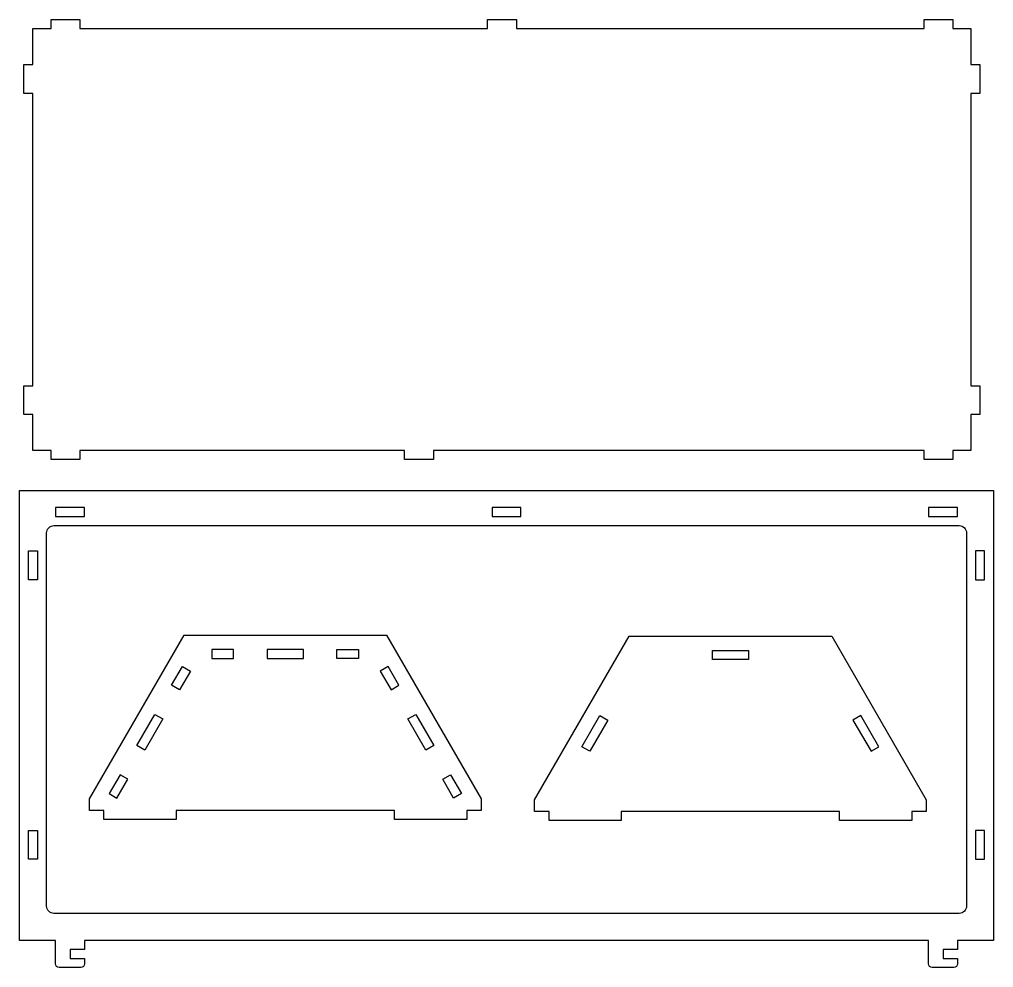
# Model space of a CAD drawing. Extents: x 2.1 to 44.6, y 1.3 to 29.
# Drawn here: x 2.09 to 15.59, y 1.32 to 14.46 of the extents above; entities that cross this region are included whole.
import ezdxf

# ---------------------------------------------------------------- set-up
doc = ezdxf.new("R2010")
doc.units = 0
doc.header["$MEASUREMENT"] = 0
doc.layers.add('LAYER1', color=7, linetype='CONTINUOUS')

msp = doc.modelspace()

# ---------------------------------------------------------------- linework, layer by layer
at = {"layer": 'LAYER1'}
for points in [[(2.281, 13.439), (2.156, 13.439), (2.156, 13.839), (2.281, 13.839), (2.281, 14.339), (2.531, 14.339), (2.531, 14.464), (2.931, 14.464), (2.931, 14.339), (8.581, 14.339), (8.581, 14.464), (8.981, 14.464), (8.981, 14.339), (14.631, 14.339), (14.631, 14.464), (15.031, 14.464), (15.031, 14.339), (15.281, 14.339), (15.281, 13.839), (15.406, 13.839), (15.406, 13.439), (15.281, 13.439), (15.281, 9.388), (15.406, 9.388), (15.406, 8.988), (15.281, 8.988), (15.281, 8.488), (15.031, 8.488), (15.031, 8.363), (14.631, 8.363), (14.631, 8.488), (7.831, 8.488), (7.831, 8.363), (7.431, 8.363), (7.431, 8.488), (2.931, 8.488), (2.931, 8.363), (2.531, 8.363), (2.531, 8.488), (2.281, 8.488), (2.281, 8.988), (2.156, 8.988), (2.156, 9.388), (2.281, 9.388)], [(2.594, 7.699), (2.594, 7.574), (2.994, 7.574), (2.994, 7.699)], [(8.644, 7.699), (8.644, 7.574), (9.044, 7.574), (9.044, 7.699)], [(14.694, 7.699), (14.694, 7.574), (15.094, 7.574), (15.094, 7.699)], [(2.219, 7.099), (2.344, 7.099), (2.344, 6.699), (2.219, 6.699)], [(15.469, 7.099), (15.344, 7.099), (15.344, 6.699), (15.469, 6.699)], [(7.292, 3.375), (7.292, 3.5), (4.264, 3.5), (4.264, 3.375), (3.264, 3.375), (3.264, 3.5), (3.064, 3.5), (3.064, 3.662), (4.374, 5.932), (7.182, 5.932), (8.492, 3.662), (8.492, 3.5), (8.292, 3.5), (8.292, 3.375)], [(13.461, 3.36), (13.461, 3.485), (10.433, 3.485), (10.433, 3.36), (9.433, 3.36), (9.433, 3.485), (9.233, 3.485), (9.233, 3.647), (10.543, 5.916), (13.351, 5.916), (14.661, 3.647), (14.661, 3.485), (14.461, 3.485), (14.461, 3.36)], [(5.062, 5.732), (4.762, 5.732), (4.762, 5.607), (5.062, 5.607)], [(6.028, 5.732), (5.528, 5.732), (5.528, 5.607), (6.028, 5.607)], [(6.494, 5.732), (6.794, 5.732), (6.794, 5.607), (6.494, 5.607)], [(11.697, 5.716), (12.197, 5.716), (12.197, 5.591), (11.697, 5.591)], [(4.203, 5.236), (4.353, 5.496), (4.462, 5.433), (4.312, 5.174)], [(7.353, 5.236), (7.203, 5.496), (7.094, 5.433), (7.244, 5.174)], [(3.72, 4.399), (3.97, 4.832), (4.079, 4.77), (3.829, 4.337)], [(7.586, 4.832), (7.836, 4.399), (7.727, 4.337), (7.477, 4.77)], [(9.889, 4.384), (10.139, 4.817), (10.248, 4.754), (9.998, 4.321)], [(14.005, 4.384), (13.755, 4.817), (13.646, 4.754), (13.896, 4.321)], [(3.487, 3.995), (3.337, 3.736), (3.445, 3.673), (3.595, 3.933)], [(8.069, 3.995), (8.219, 3.736), (8.111, 3.673), (7.961, 3.933)], [(2.219, 3.224), (2.344, 3.224), (2.344, 2.824), (2.219, 2.824)], [(15.469, 3.224), (15.344, 3.224), (15.344, 2.824), (15.469, 2.824)]]:
    msp.add_lwpolyline(points, close=True, dxfattribs=at)
for points in [[(15.594, 7.935), (15.594, 1.699), (15.094, 1.699), (15.094, 1.574), (14.894, 1.574), (14.894, 1.449), (15.094, 1.449), (15.094, 1.374, -0.414214), (15.044, 1.324), (14.744, 1.324, -0.414214), (14.694, 1.374), (14.694, 1.699), (2.994, 1.699), (2.994, 1.574), (2.794, 1.574), (2.794, 1.449), (2.994, 1.449), (2.994, 1.374, -0.414214), (2.944, 1.324), (2.644, 1.324, -0.414214), (2.594, 1.374), (2.594, 1.699), (2.094, 1.699), (2.094, 7.935)], [(15.119, 2.074), (2.569, 2.074, -0.414214), (2.469, 2.174), (2.469, 7.349, -0.414214), (2.569, 7.449), (15.119, 7.449, -0.414214), (15.219, 7.349), (15.219, 2.174, -0.414214)]]:
    msp.add_lwpolyline(points, format="xyb", close=True, dxfattribs=at)

doc.saveas('drawing.dxf')
